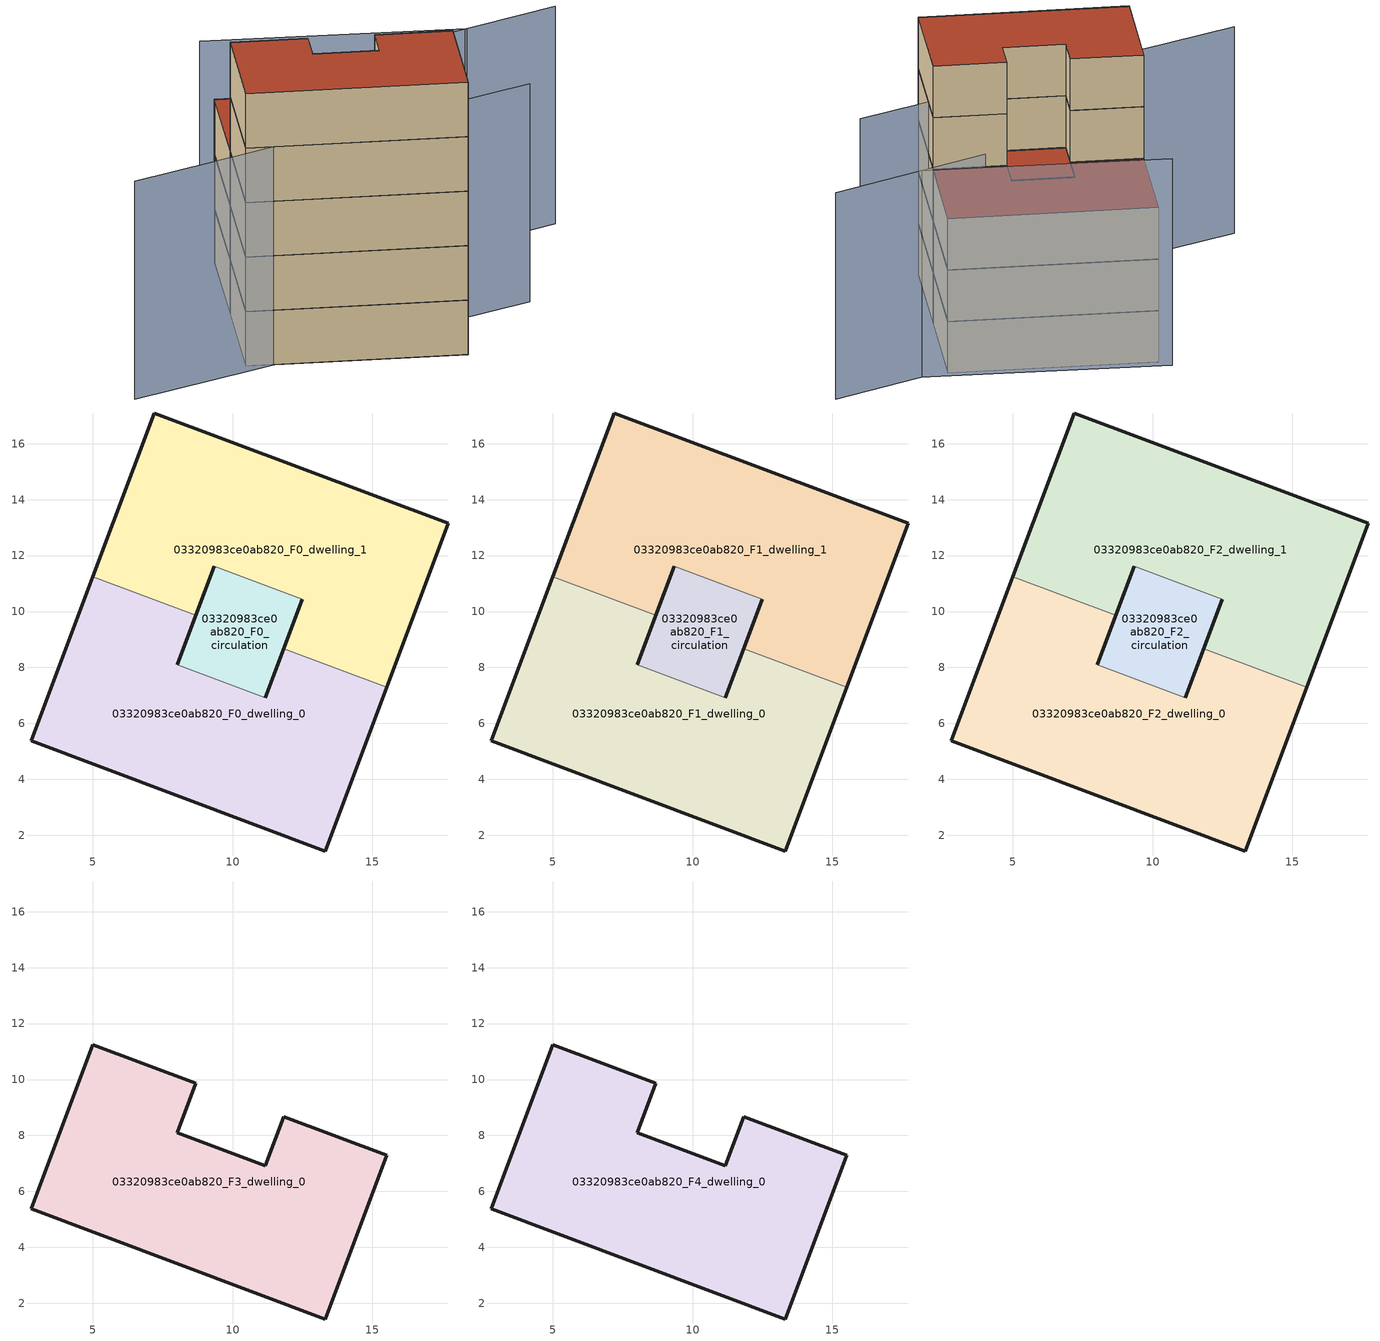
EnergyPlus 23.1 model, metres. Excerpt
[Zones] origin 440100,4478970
03320983ce0ab820_F0_dwelling_0
 floor ground (EU_floor_Construction): 13.32,1.44 15.51,7.3 11.84,8.68 11.18,6.92 8.02,8.1 8.68,9.86 5.01,11.24 2.81,5.38 z0
 wall outside (EU_wall_Construction): 8.68,9.86 8.02,8.1 / 11.18,6.92 11.84,8.68 / 15.51,7.3 13.32,1.44 2.81,5.38 5.01,11.24 z0:3
 wall to 03320983ce0ab820_F0_circulation (EU_wall_Construction): 8.02,8.1 11.18,6.92 z0:3
 wall to 03320983ce0ab820_F0_dwelling_1 (EU_wall_Construction): 11.83,8.68 15.51,7.3 / 5.01,11.24 8.68,9.86 z0:3
03320983ce0ab820_F0_dwelling_1
 floor ground (EU_floor_Construction): 15.51,7.3 17.71,13.16 7.2,17.1 5.01,11.24 8.68,9.86 9.34,11.62 12.49,10.43 11.84,8.68 z0
 wall outside (EU_wall_Construction): 11.84,8.68 12.49,10.43 / 9.34,11.62 8.68,9.86 / 5.01,11.24 7.2,17.1 17.71,13.16 15.51,7.3 z0:3
 wall to 03320983ce0ab820_F0_circulation (EU_wall_Construction): 12.49,10.43 9.34,11.62 z0:3
03320983ce0ab820_F0_circulation
 floor ground (EU_floor_Construction): 11.18,6.92 12.49,10.43 9.34,11.62 8.02,8.1 z0
 wall outside (EU_wall_Construction): 8.02,8.1 9.34,11.62 / 12.49,10.43 11.18,6.92 z0:3
03320983ce0ab820_F1_dwelling_0
 floor to 03320983ce0ab820_F0_dwelling_0 (EU_floor_Construction): 13.31,1.44 15.51,7.3 11.83,8.68 11.18,6.92 8.02,8.1 8.68,9.86 5.01,11.24 2.81,5.38 z3
 wall outside (EU_wall_Construction): 8.68,9.86 8.02,8.1 / 11.18,6.92 11.84,8.68 / 15.51,7.3 13.32,1.44 2.81,5.38 5.01,11.24 z3:6
 wall to 03320983ce0ab820_F1_circulation (EU_wall_Construction): 8.02,8.1 11.18,6.92 z3:6
 wall to 03320983ce0ab820_F1_dwelling_1 (EU_wall_Construction): 11.83,8.68 15.51,7.3 / 5.01,11.24 8.68,9.86 z3:6
03320983ce0ab820_F1_dwelling_1
 floor to 03320983ce0ab820_F0_dwelling_1 (EU_floor_Construction): 15.51,7.3 17.71,13.16 7.2,17.1 5.01,11.24 8.68,9.86 9.34,11.62 12.49,10.43 11.83,8.68 z3
 wall outside (EU_wall_Construction): 11.84,8.68 12.49,10.43 / 9.34,11.62 8.68,9.86 / 5.01,11.24 7.2,17.1 17.71,13.16 15.51,7.3 z3:6
 wall to 03320983ce0ab820_F1_circulation (EU_wall_Construction): 12.49,10.43 9.34,11.62 z3:6
03320983ce0ab820_F1_circulation
 floor to 03320983ce0ab820_F0_circulation (EU_floor_Construction): 11.18,6.92 12.49,10.43 9.34,11.62 8.02,8.1 z3
 wall outside (EU_wall_Construction): 8.02,8.1 9.34,11.62 / 12.49,10.43 11.18,6.92 z3:6
03320983ce0ab820_F2_dwelling_0
 floor to 03320983ce0ab820_F1_dwelling_0 (EU_floor_Construction): 13.31,1.44 15.51,7.3 11.83,8.68 11.18,6.92 8.02,8.1 8.68,9.86 5.01,11.24 2.81,5.38 z6
 wall outside (EU_wall_Construction): 8.68,9.86 8.02,8.1 / 11.18,6.92 11.84,8.68 / 15.51,7.3 13.32,1.44 2.81,5.38 5.01,11.24 z6:9
 wall to 03320983ce0ab820_F2_circulation (EU_wall_Construction): 8.02,8.1 11.18,6.92 z6:9
 wall to 03320983ce0ab820_F2_dwelling_1 (EU_wall_Construction): 11.83,8.68 15.51,7.3 / 5.01,11.24 8.68,9.86 z6:9
03320983ce0ab820_F2_dwelling_1
 floor to 03320983ce0ab820_F1_dwelling_1 (EU_floor_Construction): 15.51,7.3 17.71,13.16 7.2,17.1 5.01,11.24 8.68,9.86 9.34,11.62 12.49,10.43 11.83,8.68 z6
 wall outside (EU_wall_Construction): 11.84,8.68 12.49,10.43 / 9.34,11.62 8.68,9.86 / 5.01,11.24 7.2,17.1 17.71,13.16 15.51,7.3 z6:9
 wall to 03320983ce0ab820_F2_circulation (EU_wall_Construction): 12.49,10.43 9.34,11.62 z6:9
 roof outside (EU_roof_Construction): 17.71,13.16 15.51,7.3 11.84,8.68 12.49,10.43 9.34,11.62 8.68,9.86 5.01,11.24 7.2,17.1 z9
03320983ce0ab820_F2_circulation
 floor to 03320983ce0ab820_F1_circulation (EU_floor_Construction): 11.18,6.92 12.49,10.43 9.34,11.62 8.02,8.1 z6
 wall outside (EU_wall_Construction): 8.02,8.1 9.34,11.62 / 12.49,10.43 11.18,6.92 z6:9
 roof outside (EU_roof_Construction): 12.49,10.43 11.18,6.92 8.02,8.1 9.34,11.62 z9
03320983ce0ab820_F3_dwelling_0
 floor to 03320983ce0ab820_F2_dwelling_0 (EU_floor_Construction): 13.31,1.44 15.51,7.3 11.83,8.68 11.18,6.92 8.02,8.1 8.68,9.86 5.01,11.24 2.81,5.38 z9
 wall outside (EU_wall_Construction): 8.68,9.86 8.02,8.1 11.18,6.92 11.84,8.68 15.51,7.3 13.32,1.44 2.81,5.38 5.01,11.24 8.68,9.86 z9:12
03320983ce0ab820_F4_dwelling_0
 floor to 03320983ce0ab820_F3_dwelling_0 (EU_floor_Construction): 13.31,1.44 15.51,7.3 11.83,8.68 11.18,6.92 8.02,8.1 8.68,9.86 5.01,11.24 2.81,5.38 z12
 wall outside (EU_wall_Construction): 8.68,9.86 8.02,8.1 11.18,6.92 11.84,8.68 15.51,7.3 13.32,1.44 2.81,5.38 5.01,11.24 8.68,9.86 z12:15
 roof outside (EU_roof_Construction): 15.51,7.3 13.32,1.44 2.81,5.38 5.01,11.24 8.68,9.86 8.02,8.1 11.18,6.92 11.84,8.68 z15
shading: -3.94,4.5 18.99,5.62 / 15.23,12.69 24.47,13.27 / 19.26,12.9 6.74,17.79 z0:12
[Building]
EU S2 Campaign: North Axis=0; Terrain=City; Solar Distribution=FullExterior
[Site:Location]
Madrid: Latitude=40.5; Longitude=-3.5; Time Zone=1; Elevation=609
[SizingPeriod:WeatherFileDays]
AnnualSizingPeriod: Begin Month=1; Begin Day of Month=1; End Month=12; End Day of Month=31; Day of Week for Start Day=Monday; Use Weather File Daylight Saving Period=No; Use Weather File Rain and Snow Indicators=No
[MATERIAL]
EU_InternalMass_Material: Roughness=MediumRough; Thickness=0.1; Conductivity=1; Density=1800; Specific Heat=900; Thermal Absorptance=0.9; Solar Absorptance=0.7; Visible Absorptance=0.7
[MATERIAL:NOMASS] Roughness=MediumRough; Thermal Absorptance=0.9; Solar Absorptance=0.7; Visible Absorptance=0.7
Name | Thermal Resistance
EU_wall_NoMass | 0.459673
EU_roof_NoMass | 0.495815
EU_floor_NoMass | 0.788942
[CONSTRUCTION]
EU_wall_Construction: EU_wall_NoMass
EU_roof_Construction: EU_roof_NoMass
EU_floor_Construction: EU_floor_NoMass
EU_InternalMass_Construction: EU_InternalMass_Material
[ZONE] Type=1; Multiplier=1; Ceiling Height=autocalculate; Floor Area=autocalculate; Part of Total Floor Area=Yes
Name | Volume
03320983ce0ab820_F0_dwelling_0; 03320983ce0ab820_F1_dwelling_0; 03320983ce0ab820_F2_dwelling_0; 03320983ce0ab820_F3_dwelling_0; 03320983ce0ab820_F4_dwelling_0; 03320983ce0ab820_F0_dwelling_1 | 191.665
03320983ce0ab820_F1_dwelling_1; 03320983ce0ab820_F2_dwelling_1 | 191.666
03320983ce0ab820_F0_circulation; 03320983ce0ab820_F1_circulation; 03320983ce0ab820_F2_circulation | 37.9116
[INTERNALMASS] Construction=EU_InternalMass_Construction
Name | Zone or ZoneList | Surface Area
03320983ce0ab820_F0_dwelling_0_EU_InternalMass | 03320983ce0ab820_F0_dwelling_0 | 63.8896
03320983ce0ab820_F0_dwelling_1_EU_InternalMass | 03320983ce0ab820_F0_dwelling_1 | 63.8896
03320983ce0ab820_F1_dwelling_0_EU_InternalMass | 03320983ce0ab820_F1_dwelling_0 | 63.8896
03320983ce0ab820_F1_dwelling_1_EU_InternalMass | 03320983ce0ab820_F1_dwelling_1 | 63.8896
03320983ce0ab820_F2_dwelling_0_EU_InternalMass | 03320983ce0ab820_F2_dwelling_0 | 63.8896
03320983ce0ab820_F2_dwelling_1_EU_InternalMass | 03320983ce0ab820_F2_dwelling_1 | 63.8896
03320983ce0ab820_F3_dwelling_0_EU_InternalMass | 03320983ce0ab820_F3_dwelling_0 | 140.387
03320983ce0ab820_F4_dwelling_0_EU_InternalMass | 03320983ce0ab820_F4_dwelling_0 | 140.387
[OTHEREQUIPMENT] Fuel Type=Electricity; Design Level Calculation Method=Watts/Area; Power per Zone Floor Area=1; Fraction Latent=0; Fraction Radiant=0; Fraction Lost=0; Carbon Dioxide Generation Rate=0; EndUse Subcategory=EU_Step8_InternalGains
Name | Zone or ZoneList or Space or SpaceList | Schedule
EU_Step8_InternalGain_03320983ce0ab820_F0_dwelling_0_f000 | 03320983ce0ab820_F0_dwelling_0 | EU_Step8_GainSchedule_03320983ce0ab820_F0_dwelling_0_f000
EU_Step8_InternalGain_03320983ce0ab820_F0_dwelling_1_f000 | 03320983ce0ab820_F0_dwelling_1 | EU_Step8_GainSchedule_03320983ce0ab820_F0_dwelling_1_f000
EU_Step8_InternalGain_03320983ce0ab820_F1_dwelling_0_f000 | 03320983ce0ab820_F1_dwelling_0 | EU_Step8_GainSchedule_03320983ce0ab820_F1_dwelling_0_f000
EU_Step8_InternalGain_03320983ce0ab820_F1_dwelling_1_f000 | 03320983ce0ab820_F1_dwelling_1 | EU_Step8_GainSchedule_03320983ce0ab820_F1_dwelling_1_f000
EU_Step8_InternalGain_03320983ce0ab820_F2_dwelling_0_f000 | 03320983ce0ab820_F2_dwelling_0 | EU_Step8_GainSchedule_03320983ce0ab820_F2_dwelling_0_f000
EU_Step8_InternalGain_03320983ce0ab820_F2_dwelling_1_f000 | 03320983ce0ab820_F2_dwelling_1 | EU_Step8_GainSchedule_03320983ce0ab820_F2_dwelling_1_f000
EU_Step8_InternalGain_03320983ce0ab820_F3_dwelling_0_f000 | 03320983ce0ab820_F3_dwelling_0 | EU_Step8_GainSchedule_03320983ce0ab820_F3_dwelling_0_f000
EU_Step8_InternalGain_03320983ce0ab820_F4_dwelling_0_f000 | 03320983ce0ab820_F4_dwelling_0 | EU_Step8_GainSchedule_03320983ce0ab820_F4_dwelling_0_f000
[ZONEINFILTRATION:DESIGNFLOWRATE] Schedule=EU_AlwaysOn; Design Flow Rate Calculation Method=Flow/Area; Flow Rate per Floor Area=0.0005; Constant Term Coefficient=1; Temperature Term Coefficient=0; Velocity Term Coefficient=0; Velocity Squared Term Coefficient=0
Name | Zone or ZoneList or Space or SpaceList
EU_Circulation_Infiltration_03320983ce0ab820_F0_circulation | 03320983ce0ab820_F0_circulation
EU_Circulation_Infiltration_03320983ce0ab820_F1_circulation | 03320983ce0ab820_F1_circulation
EU_Circulation_Infiltration_03320983ce0ab820_F2_circulation | 03320983ce0ab820_F2_circulation
[ZONEVENTILATION:DESIGNFLOWRATE] Schedule=EU_AlwaysOn; Design Flow Rate Calculation Method=AirChanges/Hour; Air Changes per Hour=0.719161; Ventilation Type=Natural; Fan Pressure Rise=0; Fan Total Efficiency=1; Constant Term Coefficient=1; Temperature Term Coefficient=0; Velocity Term Coefficient=0; Velocity Squared Term Coefficient=0; Minimum Indoor Temperature=-100; Maximum Indoor Temperature=100; Delta Temperature=-100; Minimum Outdoor Temperature=-100; Maximum Outdoor Temperature=100; Maximum Wind Speed=40
Name | Zone or ZoneList or Space or SpaceList
EU_ConstantAir_03320983ce0ab820_F0_dwelling_0 | 03320983ce0ab820_F0_dwelling_0
EU_ConstantAir_03320983ce0ab820_F0_dwelling_1 | 03320983ce0ab820_F0_dwelling_1
EU_ConstantAir_03320983ce0ab820_F1_dwelling_0 | 03320983ce0ab820_F1_dwelling_0
EU_ConstantAir_03320983ce0ab820_F1_dwelling_1 | 03320983ce0ab820_F1_dwelling_1
EU_ConstantAir_03320983ce0ab820_F2_dwelling_0 | 03320983ce0ab820_F2_dwelling_0
EU_ConstantAir_03320983ce0ab820_F2_dwelling_1 | 03320983ce0ab820_F2_dwelling_1
EU_ConstantAir_03320983ce0ab820_F3_dwelling_0 | 03320983ce0ab820_F3_dwelling_0
EU_ConstantAir_03320983ce0ab820_F4_dwelling_0 | 03320983ce0ab820_F4_dwelling_0
[HVACTEMPLATE:THERMOSTAT] Constant Heating Setpoint=20; Constant Cooling Setpoint=50
EU_HeatOnly_03320983ce0ab820_F0_dwelling_0; EU_HeatOnly_03320983ce0ab820_F0_dwelling_1; EU_HeatOnly_03320983ce0ab820_F1_dwelling_0; EU_HeatOnly_03320983ce0ab820_F1_dwelling_1; EU_HeatOnly_03320983ce0ab820_F2_dwelling_0; EU_HeatOnly_03320983ce0ab820_F2_dwelling_1; EU_HeatOnly_03320983ce0ab820_F3_dwelling_0; EU_HeatOnly_03320983ce0ab820_F4_dwelling_0
[HVACTEMPLATE:ZONE:IDEALLOADSAIRSYSTEM] System Availability Schedule=EU_AlwaysOn; Maximum Heating Supply Air Temperature=50; Minimum Cooling Supply Air Temperature=13; Maximum Heating Supply Air Humidity Ratio=0.0156; Minimum Cooling Supply Air Humidity Ratio=0.0077; Heating Limit=NoLimit; Cooling Limit=NoLimit; Heating Availability Schedule=EU_AlwaysOn; Cooling Availability Schedule=EU_CoolingOff; Dehumidification Control Type=ConstantSensibleHeatRatio; Cooling Sensible Heat Ratio=0.7; Dehumidification Setpoint=60; Humidification Control Type=None; Humidification Setpoint=30; Outdoor Air Method=None; Outdoor Air Flow Rate per Person=0.00944; Outdoor Air Flow Rate per Zone Floor Area=0; Outdoor Air Flow Rate per Zone=0; Demand Controlled Ventilation Type=None; Outdoor Air Economizer Type=NoEconomizer; Heat Recovery Type=None; Sensible Heat Recovery Effectiveness=0.7; Latent Heat Recovery Effectiveness=0.65
Name | Template Thermostat
03320983ce0ab820_F0_dwelling_0 | EU_HeatOnly_03320983ce0ab820_F0_dwelling_0
03320983ce0ab820_F0_dwelling_1 | EU_HeatOnly_03320983ce0ab820_F0_dwelling_1
03320983ce0ab820_F1_dwelling_0 | EU_HeatOnly_03320983ce0ab820_F1_dwelling_0
03320983ce0ab820_F1_dwelling_1 | EU_HeatOnly_03320983ce0ab820_F1_dwelling_1
03320983ce0ab820_F2_dwelling_0 | EU_HeatOnly_03320983ce0ab820_F2_dwelling_0
03320983ce0ab820_F2_dwelling_1 | EU_HeatOnly_03320983ce0ab820_F2_dwelling_1
03320983ce0ab820_F3_dwelling_0 | EU_HeatOnly_03320983ce0ab820_F3_dwelling_0
03320983ce0ab820_F4_dwelling_0 | EU_HeatOnly_03320983ce0ab820_F4_dwelling_0
[SIZING:ZONE] Zone Cooling Design Supply Air Temperature Input Method=SupplyAirTemperature; Zone Cooling Design Supply Air Temperature=13; Zone Heating Design Supply Air Temperature Input Method=SupplyAirTemperature; Zone Heating Design Supply Air Temperature=50; Zone Cooling Design Supply Air Humidity Ratio=0.008; Zone Heating Design Supply Air Humidity Ratio=0.008; Cooling Design Air Flow Method=DesignDay; Cooling Design Air Flow Rate=0; Cooling Minimum Air Flow per Zone Floor Area=0.000762; Cooling Minimum Air Flow=0; Cooling Minimum Air Flow Fraction=0.2; Heating Design Air Flow Method=DesignDay; Heating Design Air Flow Rate=0; Heating Maximum Air Flow per Zone Floor Area=0.002032; Heating Maximum Air Flow=0.141576; Heating Maximum Air Flow Fraction=0.3; Account for Dedicated Outdoor Air System=No; Dedicated Outdoor Air System Control Strategy=NeutralSupplyAir; Dedicated Outdoor Air Low Setpoint Temperature for Design=autosize; Dedicated Outdoor Air High Setpoint Temperature for Design=autosize; Zone Load Sizing Method=Sensible Load Only No Latent Load; Zone Latent Cooling Design Supply Air Humidity Ratio Input Method=HumidityRatioDifference; Zone Cooling Design Supply Air Humidity Ratio Difference=0.005; Zone Latent Heating Design Supply Air Humidity Ratio Input Method=HumidityRatioDifference; Zone Humidification Design Supply Air Humidity Ratio Difference=0.005
03320983ce0ab820_F0_dwelling_0; 03320983ce0ab820_F0_dwelling_1; 03320983ce0ab820_F1_dwelling_0; 03320983ce0ab820_F1_dwelling_1; 03320983ce0ab820_F2_dwelling_0; 03320983ce0ab820_F2_dwelling_1; 03320983ce0ab820_F3_dwelling_0; 03320983ce0ab820_F4_dwelling_0
[SCHEDULE:CONSTANT]
Name | Hourly Value
EU_AlwaysOn | 1
EU_CoolingOff | 0
[SCHEDULE:FILE] Column Number=1; Rows to Skip at Top=0; Number of Hours of Data=8760; Column Separator=Comma; Interpolate to Timestep=No; Minutes per Item=60; Adjust Schedule for Daylight Savings=Yes
Name | File
EU_Step8_GainSchedule_03320983ce0ab820_F0_dwelling_0_f000 | ../../schedules/03320983ce0ab820/03320983ce0ab820_F0_dwelling_0_f000_gain.csv
EU_Step8_GainSchedule_03320983ce0ab820_F0_dwelling_1_f000 | ../../schedules/03320983ce0ab820/03320983ce0ab820_F0_dwelling_1_f000_gain.csv
EU_Step8_GainSchedule_03320983ce0ab820_F1_dwelling_0_f000 | ../../schedules/03320983ce0ab820/03320983ce0ab820_F1_dwelling_0_f000_gain.csv
EU_Step8_GainSchedule_03320983ce0ab820_F1_dwelling_1_f000 | ../../schedules/03320983ce0ab820/03320983ce0ab820_F1_dwelling_1_f000_gain.csv
EU_Step8_GainSchedule_03320983ce0ab820_F2_dwelling_0_f000 | ../../schedules/03320983ce0ab820/03320983ce0ab820_F2_dwelling_0_f000_gain.csv
EU_Step8_GainSchedule_03320983ce0ab820_F2_dwelling_1_f000 | ../../schedules/03320983ce0ab820/03320983ce0ab820_F2_dwelling_1_f000_gain.csv
EU_Step8_GainSchedule_03320983ce0ab820_F3_dwelling_0_f000 | ../../schedules/03320983ce0ab820/03320983ce0ab820_F3_dwelling_0_f000_gain.csv
EU_Step8_GainSchedule_03320983ce0ab820_F4_dwelling_0_f000 | ../../schedules/03320983ce0ab820/03320983ce0ab820_F4_dwelling_0_f000_gain.csv
